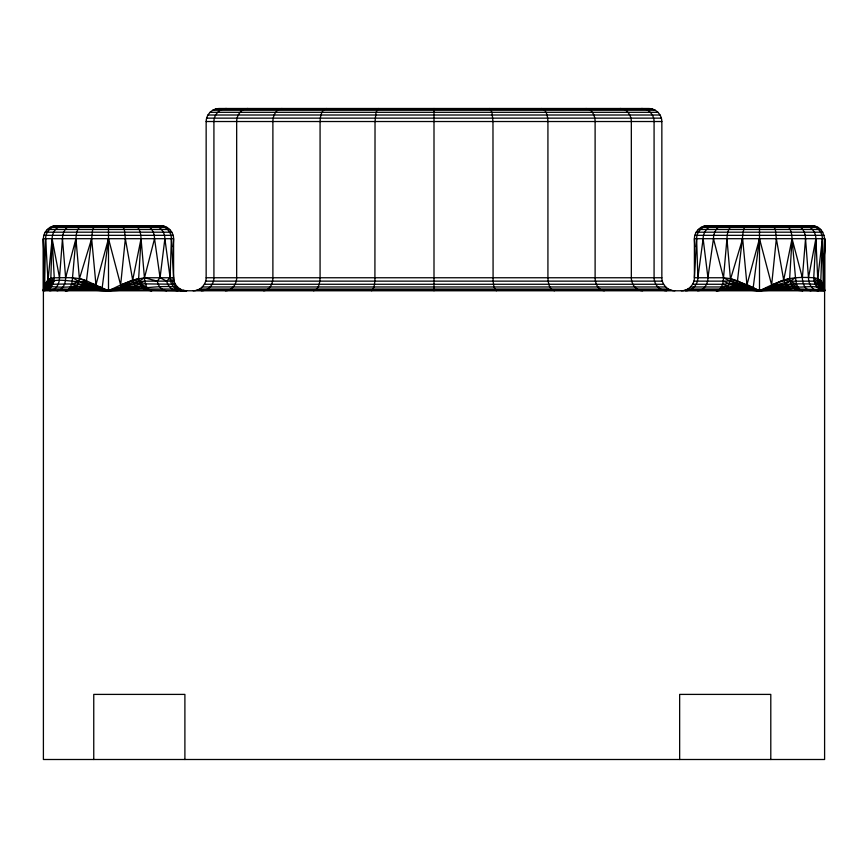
<?xml version="1.0" encoding="UTF-8"?>
<svg xmlns="http://www.w3.org/2000/svg" width="868" height="868" viewBox="0 0 868 868"><rect width="100%" height="100%" fill="white"/><g stroke="black" fill="none" stroke-linecap="round" stroke-linejoin="round"><path stroke-width="1.3" d="M153.603 225.68C160.287 225.788 164.963 232.396 164.877 238.7L170.117 277.76C169.976 285.377 177.007 291.811 184.624 290.78C178.548 289.5 173.524 284.129 173.6 277.76L173.6 238.7C173.643 231.734 167.546 225.637 160.58 225.68L56.42 225.68C49.454 225.637 43.357 231.734 43.4 238.7L43.4 290.78L824.6 290.78L822.246 287.981L820.716 282.816L822.387 238.7C822.441 231.897 816.701 225.658 809.801 225.68M63.397 225.68C56.713 225.788 52.037 232.396 52.123 238.7L50.745 281.21L49.075 286.147L46.21 290.335L43.4 290.78L43.704 287.709M58.199 225.68C51.299 225.658 45.559 231.897 45.613 238.7L44.572 286.028L43.4 290.78L47.566 288.133L48.825 289.033C64.037 288.501 79.162 290.433 94.341 288.838C113.328 292.321 132.554 287.883 151.683 290.78C142.146 286.863 131.86 288.046 121.813 287.959C103.411 293.948 84.12 287.058 65.317 290.78L74.887 289.63L77.176 286.104L91.65 238.7L92.637 229.488L95.024 225.68M824.177 255.886C825.956 245.351 826.857 226.038 811.58 225.68L707.42 225.68C700.454 225.637 694.357 231.734 694.4 238.7L694.4 277.76C694.443 284.726 688.346 290.823 681.38 290.78M684.754 290.335L718.183 290.335L733.948 289.456L759.5 290.78L772.813 287.959L786.614 287.926L793.048 288.133L800.817 290.335L824.6 290.78L823.352 285.876L824.6 238.7L694.4 238.7L694.834 246.783M804.603 225.68C811.287 225.788 815.963 232.396 815.877 238.7L817.732 278.639C817.276 283.586 819.837 288.892 824.6 290.78L824.6 238.7L824.6 759.5L43.4 759.5L43.4 238.7L173.6 238.7L173.166 246.783M45.613 238.7L48.098 282.263L46.21 287.926L43.4 290.78L43.715 288.252M184.624 290.78C176.714 291.084 173.318 283.532 170.117 277.76L171.387 238.7C171.441 231.897 165.701 225.658 158.801 225.68M824.481 290.248L823.276 289.456L821.79 290.335C816.636 288.523 813.783 283.011 813.75 277.76L815.877 238.7L808.488 277.76C808.444 283.521 811.884 290.454 818.296 290.78M709.199 225.68C702.299 225.658 696.559 231.897 696.613 238.7L694.4 277.76L723.511 277.76L730.411 278.639L746.957 284.78L759.5 290.78L787.547 289.456L802.683 290.78L793.048 288.133C767.757 293.254 741.825 287.536 716.317 290.78L735.532 286.386L759.5 290.78L786.614 287.926L791.909 286.147C802.14 289.066 813.869 283.695 823.276 289.456L823.808 288.838L821.486 286.386L814.119 281.134L790.184 281.21L772.043 286.028L759.5 290.78L744.918 289.804L734.773 287.981L719.919 289.033L687.89 289.033M151.683 290.78L142.048 288.133L139.184 281.21L138.663 278.4L141.05 238.7C140.811 234.002 140.041 226.939 134.54 225.68M822.463 289.63L799.081 289.033L793.048 288.133L790.943 283.814L789.663 278.4L792.05 238.7C791.811 234.002 791.041 226.939 785.54 225.68M718.183 290.335C722.36 287.731 723.359 282.328 723.511 277.76L726.95 238.7C727.189 234.002 727.959 226.939 733.46 225.68M82.46 225.68C76.959 226.939 76.189 234.002 75.95 238.7L72.511 277.76C72.359 282.328 71.36 287.731 67.183 290.335L46.21 290.335C51.364 288.523 54.217 283.011 54.25 277.76L52.123 238.7L48.065 280.06L44.572 286.028L43.4 290.78L43.856 289.804L47.566 288.133L47.154 286.201L44.507 287.015L43.4 290.78L43.704 288.762M49.704 290.78C56.116 290.454 59.556 283.521 59.512 277.76L62.463 238.7C62.453 233.156 65.393 226.125 71.675 225.68M810.94 290.78C804.81 290.183 802.401 283.087 802.368 277.76L805.537 238.7C805.547 233.156 802.607 226.125 796.325 225.68M48.825 289.033L49.075 286.147L47.783 284.313L44.572 286.028C53.881 274.624 73.389 284.161 86.475 280.831L108.5 290.78C131.752 290.606 154.081 284.986 177.408 286.972M62.463 238.7L65.632 277.76C65.599 283.087 63.19 290.183 57.06 290.78M697.633 290.78C704.143 290.541 708.006 283.706 707.941 277.76L713.463 238.7C713.453 233.156 716.393 226.125 722.675 225.68M121.976 225.68L124.363 229.488L125.35 238.7L120.641 284.964L122.627 289.825M772.976 225.68L775.363 229.488L776.35 238.7L771.641 284.964L773.627 289.825M685.557 290.78C692.414 290.78 697.948 284.465 697.883 277.76L703.123 238.7C703.037 232.396 707.713 225.788 714.397 225.68M164.877 238.7L160.059 277.76L157.249 281.134C158.16 285.746 161.502 290.585 166.602 290.78M716.317 290.78L725.887 289.63L727.091 288.046L733.948 289.456L735.532 286.386L737.475 280.831L743.106 232.19L744.332 227.427L746.024 225.68M108.5 238.7L95.957 284.78L93.918 289.804L101.155 290.248L102.196 287.709L108.5 238.7L120.641 284.964L108.5 290.78C95.22 290.943 81.972 287.547 68.919 289.033C81.342 283.912 96.185 285.93 108.5 290.78L135.614 287.926L140.909 286.147L146.594 286.972L149.817 290.335L186.587 290.78L183.126 290.509M734.773 287.981L759.5 290.78L771.641 284.964L759.5 238.7L753.196 287.709L752.155 290.248L735.532 286.386L723.272 281.134L693.955 281.134M193.13 290.78C200.096 290.823 206.193 284.726 206.15 277.76L206.15 121.52C206.107 114.554 212.204 108.457 219.17 108.5L648.83 108.5C655.796 108.457 661.893 114.554 661.85 121.52L661.85 277.76C661.807 284.726 667.904 290.823 674.87 290.78M43.66 289.261L43.4 290.78L44.138 288.892L47.566 288.133M122.214 288.892L136.547 289.456L132.695 280.06L141.05 238.7L144.728 281.134L146.594 286.972L139.943 283.814C126.272 282.556 114.348 291.496 101.155 290.248M773.214 288.892L787.547 289.456L783.695 280.06L792.05 238.7L802.368 277.76M76.091 288.046L94.341 288.838L108.5 290.78L133.987 284.313L139.184 281.21L144.489 277.76L154.537 238.7C154.547 233.156 151.607 226.125 145.325 225.68M65.632 277.76L75.95 238.7L79.411 278.639L86.475 280.831L82.948 289.456M759.5 238.7L746.957 284.78L744.918 289.804M727.091 288.046L729.109 283.847L742.65 238.7L746.957 284.78L759.5 290.78C777.381 283.76 796.314 283.152 815.204 284.27C819.555 282.621 824.633 286.147 824.6 290.78L823.385 284.78L822.387 238.7L817.732 278.639C822.159 281.015 824.394 285.919 824.6 290.78L824.144 288.447M108.5 225.68L108.5 290.78C98.529 285.984 87.234 289.977 77.176 286.104C67.248 287.59 56.897 287.362 47.154 286.201L44.366 287.959L43.4 290.78L44.539 284.964L43.4 238.7L43.823 254.964M172.374 281.134L173.6 277.76L171.387 238.7M50.811 278.4L48.065 280.06L44.539 284.964C46.633 281.286 49.628 277.695 54.25 277.76C65.024 277.944 76.254 276.534 86.475 280.831L91.65 238.7L95.957 284.78L78.858 281.341L72.511 277.76M54.25 277.76L50.745 281.21L48.065 280.06M179.253 290.335C173.437 291.984 167.882 286.548 166.656 281.134L170.117 277.76M44.507 287.015L47.783 284.313C65.751 284.281 84.576 282.48 102.196 287.709M51.071 286.972L50.149 283.814L53.881 281.134M819.175 289.033L822.246 287.981L824.394 289.749L823.569 287.883L821.486 286.386L815.204 284.27M792.05 238.7L795.489 277.76L784.987 284.313L772.043 286.028C784.227 277.098 799.341 276.914 813.75 277.76C818.155 277.912 821.529 280.961 823.385 284.78M121.813 287.959L134.768 286.201L144.728 281.134L174.045 281.134L173.6 277.76L144.489 277.76L132.695 280.06L120.641 284.964L138.663 278.4M139.184 281.21L132.695 280.06L121.043 286.028L133.292 282.263L144.728 281.134M378.394 108.5L376.018 112.308L375.03 121.52L374.911 281.134L374.043 286.972L371.656 290.78M802.683 290.78L799.081 289.033L796.444 284.27L790.184 281.21L783.695 280.06L771.641 284.964L789.663 278.4M816.929 286.972L819.284 286.104L822.246 287.981M719.919 289.033L728.176 286.104L735.532 286.386M326.585 108.5C321.084 109.759 320.314 116.822 320.075 121.52L320.075 277.76C319.836 282.458 319.066 289.521 313.565 290.78M793.048 288.133L797.594 286.972L790.943 283.814L785.768 286.201L772.813 287.959M282.089 108.5C275.807 108.945 272.877 115.976 272.888 121.52L272.888 277.76C272.899 283.304 269.959 290.335 263.677 290.78M814.119 281.134L820.759 280.831L824.285 288.252M247.955 108.5C241.271 108.598 236.595 115.216 236.671 121.52L236.671 277.76C236.758 284.064 232.082 290.682 225.398 290.78M226.494 108.5C219.593 108.478 213.853 114.717 213.919 121.52L213.919 277.76C213.973 284.563 208.233 290.802 201.333 290.78M692.653 284.27L722.556 284.27L736.889 282.816L752.979 288.252M65.317 290.78L74.887 289.63M759.5 225.68L759.5 290.78L752.773 288.762L737.475 280.831L723.272 281.134M121.433 287.015L140.909 286.147M772.433 287.015L791.909 286.147M44.366 287.959L46.21 287.926M93.918 289.804L101.372 289.749M215.796 108.945L652.204 108.945M212.66 110.247L655.34 110.247M209.958 112.308L658.042 112.308M207.897 115.01L660.103 115.01M206.595 118.146L661.405 118.146M206.15 121.52L661.85 121.52M53.046 226.125L163.954 226.125M704.046 226.125L814.954 226.125M49.91 227.427L167.09 227.427M700.91 227.427L818.09 227.427M47.208 229.488L169.792 229.488M698.208 229.488L820.792 229.488M45.147 232.19L171.853 232.19M696.147 232.19L822.853 232.19M43.845 235.326L173.155 235.326M694.845 235.326L824.155 235.326M206.15 277.76L661.85 277.76M205.705 281.134L662.295 281.134M175.347 284.27L139.943 283.814M204.403 284.27L663.597 284.27M202.342 286.972L665.658 286.972M690.592 286.972L721.406 286.972L728.176 286.104L722.556 284.27M180.11 289.033L148.081 289.033L142.048 288.133M199.64 289.033L668.36 289.033M196.504 290.335L671.496 290.335M729.109 283.847L736.238 284.671L752.773 288.762M183.246 290.335L186.587 290.78M641.506 108.5C648.407 108.478 654.146 114.717 654.081 121.52L654.081 277.76C654.027 284.563 659.767 290.802 666.667 290.78M620.045 108.5C626.729 108.598 631.405 115.216 631.329 121.52L631.329 277.76C631.242 284.064 635.918 290.682 642.602 290.78M585.911 108.5C592.193 108.945 595.122 115.976 595.112 121.52L595.112 277.76C595.101 283.304 598.041 290.335 604.323 290.78M101.567 289.261L84.532 286.386L78.109 283.847M541.415 108.5C546.916 109.759 547.686 116.822 547.925 121.52L547.925 277.76C548.164 282.458 548.934 289.521 554.435 290.78M144.489 277.76L157.249 281.134M821.486 286.386L823.417 286.907L824.6 290.78M752.372 289.749L736.238 284.671M101.773 288.762L85.238 284.671L78.858 281.341L71.556 284.27L77.176 286.104M737.475 280.831L730.411 278.639L726.95 238.7M85.889 282.816L101.979 288.252M752.567 289.261C743.051 284.726 732.603 282.892 723.511 277.76L713.463 238.7M813.75 277.76C817.048 281.753 823.526 282.903 824.296 288.762M489.606 108.5L491.982 112.308L492.97 121.52L493.089 281.134L493.957 286.972L496.344 290.78M166.656 281.134L160.059 277.76L154.537 238.7M44.138 288.892L44.973 289.456M48.098 282.263L50.149 283.814M817.775 281.341L820.965 284.671M820.716 282.816L823.417 286.907M823.569 287.883L824.34 289.261M796.444 284.27L795.489 277.76M52.123 238.7L59.512 277.76M776.35 238.7L783.695 280.06M125.35 238.7L132.695 280.06M703.123 238.7L707.941 277.76M805.537 238.7L808.488 277.76M696.613 238.7L697.883 277.76M770.795 759.5L770.795 694.4L679.655 694.4L679.655 759.5M434 108.5L434 290.78M184.895 759.5L184.895 694.4L93.755 694.4L93.755 759.5"/></g></svg>
